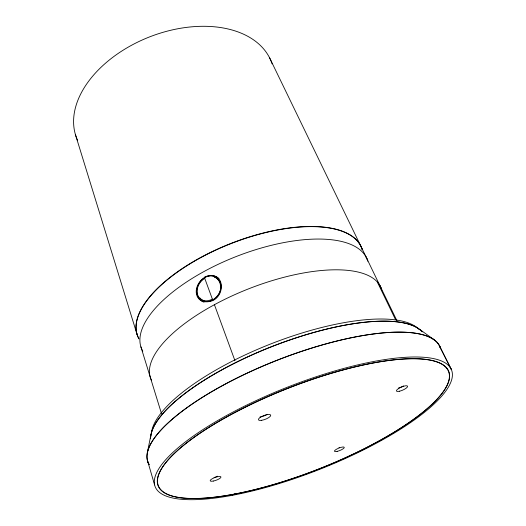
<?xml version="1.0" encoding="UTF-8"?>
<svg xmlns="http://www.w3.org/2000/svg" width="526" height="526" viewBox="0 0 526 526"><rect width="100%" height="100%" fill="white"/><g stroke="black" fill="none" stroke-linecap="round" stroke-linejoin="round"><path stroke-width="0.79" d="M147.273 453.057L150.923 434.838M419.781 329.454L434.884 340.296M439.71 346.437L451.262 369.337L439.203 345.45M379.581 284.993L396.913 320.696M269.536 57.715L367.043 258.989M377.293 281.943L395.46 319.486M366.011 256.859L381.172 288.301M204.463 277.57L212.537 299.583M214.417 304.699L234.971 360.737M75.343 134.308L137.062 334.391M140.909 346.864L161.482 413.548M147.74 461.401L154.611 484.933M149.272 464.675A156.919 47.596 -21.5 0 1 274.572 361.257A156.919 47.596 -21.5 0 1 440.499 348.534M148.983 464.392A157.057 47.636 -21.5 0 1 275.709 360.803A157.057 47.636 -21.5 0 1 440.755 348.804M150.561 438.743A147.096 47.005 -21.5 0 1 271.39 346.765A147.096 47.005 -21.5 0 1 422.312 331.781M150.686 437.178A146.964 46.972 -21.5 0 1 273.362 346.003A146.964 46.972 -21.5 0 1 422.128 331.814M403.495 385.952A6.062 1.71 -23.4 0 1 398.353 388.096M217.462 476.194A5.707 1.519 -19.8 0 1 214.029 477.575M267.274 414.324A6.555 2.032 -20.8 0 1 260.008 416.967M339.434 447.409A5.28 1.315 -21.9 0 1 338.987 447.6M151.409 433.555A144.985 46.807 -21.5 0 1 271.284 343.728A144.985 46.807 -21.5 0 1 418.624 329.118M139.028 338.974A120.362 51.85 -21.5 0 1 229.336 244.274A120.362 51.85 -21.5 0 1 362.263 249.745M151.58 380.383A123.741 47.596 -21.5 0 1 249.337 288.55A123.741 47.596 -21.5 0 1 381.823 290.503M142.789 351.158A121.335 50.654 -21.5 0 1 234.425 257.234A121.335 50.654 -21.5 0 1 367.832 261.244M204.042 302.194A14.195 12.013 -56.4 0 1 199.295 282.863A14.195 12.013 -56.4 0 1 218.928 278.655M214.371 277.103A13.13 11.112 -56.4 0 1 218.573 295.579A13.13 11.112 -56.4 0 1 199.919 297.959M204.325 277.195A13.143 11.631 -62.6 0 1 219.888 282.922A13.143 11.631 -62.6 0 1 212.754 300.201M212.359 299.09A13.143 10.487 -51.6 0 1 197.717 295.06A13.143 10.487 -51.6 0 1 204.759 278.353M138.621 338.146A120.342 51.864 -21.5 0 1 230.046 243.768A120.342 51.864 -21.5 0 1 362.184 249.574M77.651 140.541A104.582 67.624 -21.5 0 1 149.22 37.044A104.582 67.624 -21.5 0 1 272.12 63.889M232.794 495.229A159.273 44.125 -21.5 0 0 452.347 373.361A159.273 44.125 -21.5 0 0 224.898 416.454A159.273 44.125 -21.5 0 0 232.794 495.229M234.806 494.013A155.952 43.178 -21.5 0 0 449.335 374.63A155.952 43.178 -21.5 0 0 226.226 417.236A155.952 43.178 -21.5 0 0 234.806 494.013M234.681 494.092A156.163 43.237 -21.5 0 0 449.526 374.551A156.163 43.237 -21.5 0 0 226.147 417.19A156.163 43.237 -21.5 0 0 234.681 494.092M399.609 391.206A6.075 1.69 -23.4 0 0 407.611 386.248A6.075 1.69 -23.4 0 0 398.82 388.359A6.075 1.69 -23.4 0 0 399.609 391.206M213.326 481.06A5.72 1.499 -19.8 0 0 220.959 476.931A5.72 1.499 -19.8 0 0 212.445 478.614A5.72 1.499 -19.8 0 0 213.326 481.06M261.692 420.307A6.568 2.012 -20.8 0 0 270.739 415.244A6.568 2.012 -20.8 0 0 261.264 416.75A6.568 2.012 -20.8 0 0 261.692 420.307M337.14 451.374A5.286 1.302 -21.9 0 0 344.287 447.376A5.286 1.302 -21.9 0 0 336.66 449.138A5.286 1.302 -21.9 0 0 337.14 451.374M211.787 300.372A14.202 11.263 -51.2 0 0 217.672 277.662A14.202 11.263 -51.2 0 0 196.685 288.018A14.202 11.263 -51.2 0 0 211.787 300.372"/></g></svg>
